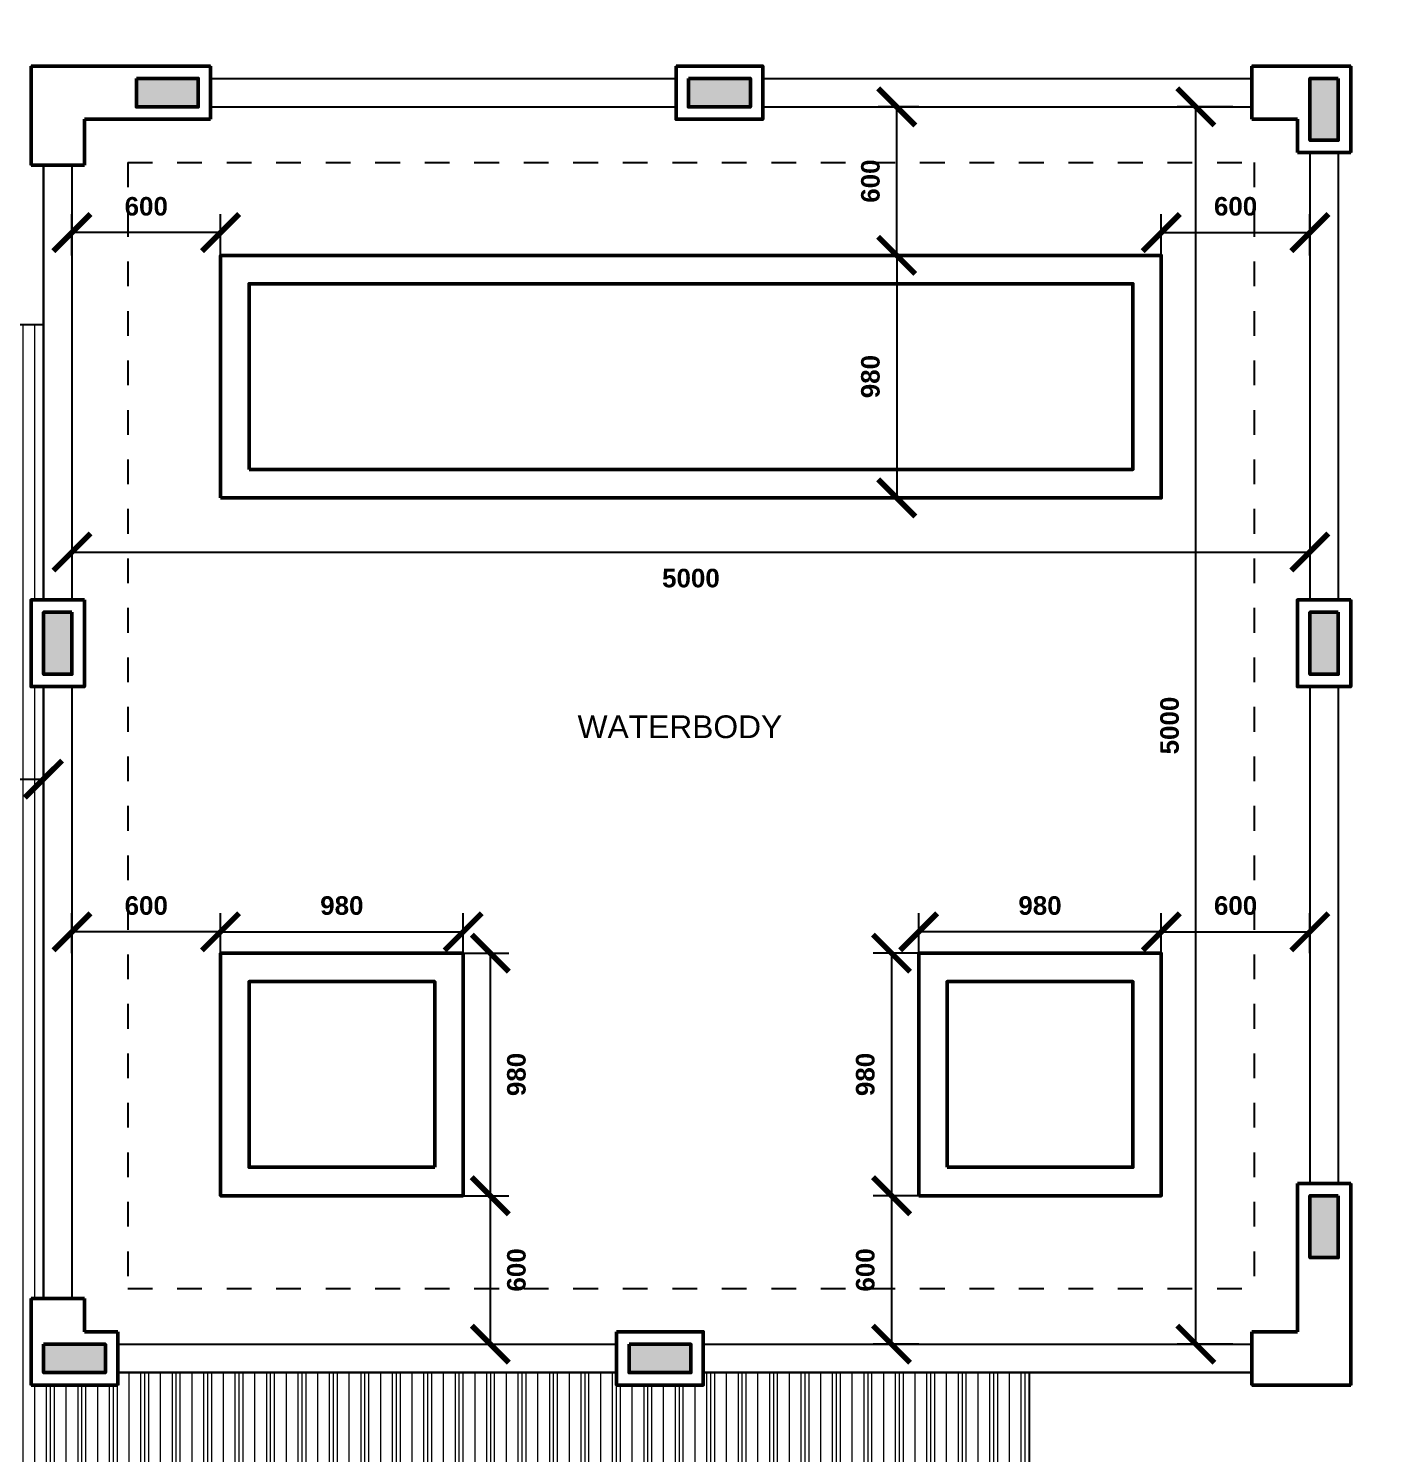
# Model space of a CAD drawing. Header units: millimetres. Extents: x 1521 to 3683, y 1649 to 3322.
# Drawn here: x 2072.29 to 2077.73, y 1660.99 to 1666.75 of the extents above; entities that cross this region are included whole.
import ezdxf

# ---------------------------------------------------------------- set-up
doc = ezdxf.new("R2010")
doc.units = ezdxf.units.MM
doc.header["$LTSCALE"] = 0.1
doc.linetypes.add('DASHED', pattern=[0.75, 0.5, -0.25])
doc.layers.get('DEFPOINTS').update_dxf_attribs({"lineweight": 25})
for name, color, linetype, lineweight in [('COL', 1, 'Continuous', 50), ('WALL', 7, 'Continuous', 50), ('WIN', 8, 'Continuous', 25)]:
    doc.layers.add(name, color=color, linetype=linetype, lineweight=lineweight)
doc.styles.add('STYLE1', font='arialbd.ttf')
doc.styles.add('WORKING', font='ARIALN.TTF')
doc.dimstyles.new('50', dxfattribs={"dimscale": 0.75, "dimtxt": 0.2, "dimasz": 0.2, "dimexe": 0.1, "dimexo": 0, "dimgap": 0.09, "dimtad": 2, "dimdec": 0, "dimlfac": 1000, "dimzin": 0, "dimdsep": 46, "dimtxsty": 'STYLE1', "dimblk": 'ARCHTICK', "dimcen": 0.09, "dimclrd": 4, "dimclre": 8, "dimclrt": 6, "dimadec": 0, "dimazin": 0, "dimtfac": 1, "dimtdec": 0, "dimtofl": 0, "dimtmove": 0, "dimatfit": 3, "dimldrblk": 'OPEN90', "dimfxl": 0.05, "dimtolj": 1, "dimtzin": 0, "dimarcsym": 0})

# ---------------------------------------------------------------- blocks, each defined once
blk = doc.blocks.new('_ArchTick')
at = {"color": 0, "linetype": 'ByBlock', "const_width": 0.15}
blk.add_lwpolyline([(-0.5, -0.5), (0.5, 0.5)], dxfattribs=at)
blk = doc.blocks.new('*D162')
at = {"color": 8, "lineweight": -2}
for p, q in [((2075.8885, 1663.0094), (2075.8885, 1663.1707)), ((2076.8685, 1663.0094), (2076.8685, 1663.1707))]:
    blk.add_line(p, q, dxfattribs=at)
at = {"color": 4, "lineweight": -2}
blk.add_line((2076.8685, 1663.0957), (2075.8885, 1663.0957), dxfattribs=at)
at = {"layer": 'DEFPOINTS', "color": 0}
for p in [(2075.8885, 1663.0957), (2075.8885, 1663.0094), (2076.8685, 1663.0094)]:
    blk.add_point(p, dxfattribs=at)
at = {"color": 4, "lineweight": -2, "xscale": 0.15, "yscale": 0.15, "zscale": 0.15, "rotation": 180}
blk.add_blockref('_ArchTick', (2075.8885, 1663.0957), dxfattribs=at)
at = {"color": 4, "lineweight": -2, "xscale": 0.15, "yscale": 0.15, "zscale": 0.15}
blk.add_blockref('_ArchTick', (2076.8685, 1663.0957), dxfattribs=at)
at = {"color": 6, "insert": (2076.3785, 1663.2015), "char_height": 0.075, "attachment_point": 5, "style": 'STYLE1'}
blk.add_mtext('\\A1;980', dxfattribs=at)
blk = doc.blocks.new('_Open90')
at = {"color": 0, "linetype": 'ByBlock', "lineweight": -2}
for p, q in [((-0.5, 0.5), (0, 0)), ((0, 0), (-1, 0)), ((0, 0), (-0.5, -0.5))]:
    blk.add_line(p, q, dxfattribs=at)
blk = doc.blocks.new('*D163')
at = {"color": 8, "lineweight": -2}
for p, q in [((2075.8885, 1663.0094), (2075.704, 1663.0094)), ((2075.8885, 1662.0294), (2075.704, 1662.0294))]:
    blk.add_line(p, q, dxfattribs=at)
at = {"color": 4, "lineweight": -2}
blk.add_line((2075.779, 1663.0094), (2075.779, 1662.0294), dxfattribs=at)
at = {"layer": 'DEFPOINTS', "color": 0}
for p in [(2075.8885, 1663.0094), (2075.779, 1662.0294), (2075.8885, 1662.0294)]:
    blk.add_point(p, dxfattribs=at)
at = {"color": 4, "lineweight": -2, "xscale": 0.15, "yscale": 0.15, "zscale": 0.15}
for p, rotation in [((2075.779, 1663.0094), 90), ((2075.779, 1662.0294), 270)]:
    blk.add_blockref('_ArchTick', p, dxfattribs=dict(at, rotation=rotation))
at = {"color": 6, "insert": (2075.6731, 1662.5194), "char_height": 0.075, "attachment_point": 5, "rotation": 90, "style": 'STYLE1'}
blk.add_mtext('\\A1;980', dxfattribs=at)
blk = doc.blocks.new('*D164')
at = {"color": 8, "lineweight": -2}
for p, q in [((2076.8685, 1663.0094), (2076.8685, 1663.1707)), ((2077.4685, 1663.0094), (2077.4685, 1663.1707))]:
    blk.add_line(p, q, dxfattribs=at)
at = {"color": 4, "lineweight": -2}
blk.add_line((2076.8685, 1663.0957), (2077.4685, 1663.0957), dxfattribs=at)
at = {"layer": 'DEFPOINTS', "color": 0}
for p in [(2077.4685, 1663.0957), (2076.8685, 1663.0094), (2077.4685, 1663.0094)]:
    blk.add_point(p, dxfattribs=at)
at = {"color": 4, "lineweight": -2, "xscale": 0.15, "yscale": 0.15, "zscale": 0.15, "rotation": 180}
blk.add_blockref('_ArchTick', (2076.8685, 1663.0957), dxfattribs=at)
at = {"color": 4, "lineweight": -2, "xscale": 0.15, "yscale": 0.15, "zscale": 0.15}
blk.add_blockref('_ArchTick', (2077.4685, 1663.0957), dxfattribs=at)
at = {"color": 6, "insert": (2077.1685, 1663.2015), "char_height": 0.075, "attachment_point": 5, "style": 'STYLE1'}
blk.add_mtext('\\A1;600', dxfattribs=at)
blk = doc.blocks.new('*D165')
at = {"color": 8, "lineweight": -2}
for p, q in [((2075.8885, 1662.0294), (2075.704, 1662.0294)), ((2075.8885, 1661.4294), (2075.704, 1661.4294))]:
    blk.add_line(p, q, dxfattribs=at)
at = {"color": 4, "lineweight": -2}
blk.add_line((2075.779, 1662.0294), (2075.779, 1661.4294), dxfattribs=at)
at = {"layer": 'DEFPOINTS', "color": 0}
for p in [(2075.8885, 1662.0294), (2075.779, 1661.4294), (2075.8885, 1661.4294)]:
    blk.add_point(p, dxfattribs=at)
at = {"color": 4, "lineweight": -2, "xscale": 0.15, "yscale": 0.15, "zscale": 0.15}
for p, rotation in [((2075.779, 1662.0294), 90), ((2075.779, 1661.4294), 270)]:
    blk.add_blockref('_ArchTick', p, dxfattribs=dict(at, rotation=rotation))
at = {"color": 6, "insert": (2075.6732, 1661.7294), "char_height": 0.075, "attachment_point": 5, "rotation": 90, "style": 'STYLE1'}
blk.add_mtext('\\A1;600', dxfattribs=at)
blk = doc.blocks.new('*D166')
at = {"color": 8, "lineweight": -2}
for p, q in [((2072.4685, 1665.8294), (2072.4685, 1665.9963)), ((2073.0685, 1665.8294), (2073.0685, 1665.9963))]:
    blk.add_line(p, q, dxfattribs=at)
at = {"color": 4, "lineweight": -2}
blk.add_line((2073.0685, 1665.9213), (2072.4685, 1665.9213), dxfattribs=at)
at = {"layer": 'DEFPOINTS', "color": 0}
for p in [(2072.4685, 1665.9213), (2072.4685, 1665.8294), (2073.0685, 1665.8294)]:
    blk.add_point(p, dxfattribs=at)
at = {"color": 4, "lineweight": -2, "xscale": 0.15, "yscale": 0.15, "zscale": 0.15, "rotation": 180}
blk.add_blockref('_ArchTick', (2072.4685, 1665.9213), dxfattribs=at)
at = {"color": 4, "lineweight": -2, "xscale": 0.15, "yscale": 0.15, "zscale": 0.15}
blk.add_blockref('_ArchTick', (2073.0685, 1665.9213), dxfattribs=at)
at = {"color": 6, "insert": (2072.7685, 1666.0271), "char_height": 0.075, "attachment_point": 5, "style": 'STYLE1'}
blk.add_mtext('\\A1;600', dxfattribs=at)
blk = doc.blocks.new('*D167')
at = {"color": 8, "lineweight": -2}
for p, q in [((2072.4685, 1664.688), (2072.4685, 1664.5555)), ((2077.4685, 1664.688), (2077.4685, 1664.5555))]:
    blk.add_line(p, q, dxfattribs=at)
at = {"color": 4, "lineweight": -2}
blk.add_line((2072.4685, 1664.6305), (2077.4685, 1664.6305), dxfattribs=at)
at = {"layer": 'DEFPOINTS', "color": 0}
for p in [(2072.4685, 1664.688), (2077.4685, 1664.688), (2077.4685, 1664.6305)]:
    blk.add_point(p, dxfattribs=at)
at = {"color": 4, "lineweight": -2, "xscale": 0.15, "yscale": 0.15, "zscale": 0.15, "rotation": 180}
blk.add_blockref('_ArchTick', (2072.4685, 1664.6305), dxfattribs=at)
at = {"color": 4, "lineweight": -2, "xscale": 0.15, "yscale": 0.15, "zscale": 0.15}
blk.add_blockref('_ArchTick', (2077.4685, 1664.6305), dxfattribs=at)
at = {"color": 6, "insert": (2074.9685, 1664.5247), "char_height": 0.075, "attachment_point": 5, "style": 'STYLE1'}
blk.add_mtext('\\A1;5000', dxfattribs=at)
blk = doc.blocks.new('*D168')
at = {"color": 8, "lineweight": -2}
for p, q in [((2077.1577, 1666.4294), (2076.933, 1666.4294)), ((2077.1577, 1661.4294), (2076.933, 1661.4294))]:
    blk.add_line(p, q, dxfattribs=at)
at = {"color": 4, "lineweight": -2}
blk.add_line((2077.008, 1661.4294), (2077.008, 1666.4294), dxfattribs=at)
at = {"layer": 'DEFPOINTS', "color": 0}
for p in [(2077.008, 1666.4294), (2077.1577, 1666.4294), (2077.1577, 1661.4294)]:
    blk.add_point(p, dxfattribs=at)
at = {"color": 4, "lineweight": -2, "xscale": 0.15, "yscale": 0.15, "zscale": 0.15}
for p, rotation in [((2077.008, 1666.4294), 90), ((2077.008, 1661.4294), 270)]:
    blk.add_blockref('_ArchTick', p, dxfattribs=dict(at, rotation=rotation))
at = {"color": 6, "insert": (2076.9022, 1663.9294), "char_height": 0.075, "attachment_point": 5, "rotation": 90, "style": 'STYLE1'}
blk.add_mtext('\\A1;5000', dxfattribs=at)
blk = doc.blocks.new('*D169')
at = {"color": 8, "lineweight": -2}
for p, q in [((2071.3535, 1663.4884), (2071.3535, 1663.788)), ((2072.3535, 1663.5243), (2072.3535, 1663.788))]:
    blk.add_line(p, q, dxfattribs=at)
at = {"color": 4, "lineweight": -2}
blk.add_line((2071.3535, 1663.713), (2072.3535, 1663.713), dxfattribs=at)
at = {"layer": 'DEFPOINTS', "color": 0}
for p in [(2072.3535, 1663.713), (2071.3535, 1663.4884), (2072.3535, 1663.5243)]:
    blk.add_point(p, dxfattribs=at)
at = {"color": 4, "lineweight": -2, "xscale": 0.15, "yscale": 0.15, "zscale": 0.15, "rotation": 180}
blk.add_blockref('_ArchTick', (2071.3535, 1663.713), dxfattribs=at)
at = {"color": 4, "lineweight": -2, "xscale": 0.15, "yscale": 0.15, "zscale": 0.15}
blk.add_blockref('_ArchTick', (2072.3535, 1663.713), dxfattribs=at)
at = {"color": 6, "insert": (2071.8535, 1663.8187), "char_height": 0.075, "attachment_point": 5, "style": 'STYLE1'}
blk.add_mtext('\\A1;1000', dxfattribs=at)
blk = doc.blocks.new('*D170')
at = {"color": 8, "lineweight": -2}
for p, q in [((2075.8885, 1665.8294), (2075.7246, 1665.8294)), ((2075.8885, 1664.8494), (2075.7246, 1664.8494))]:
    blk.add_line(p, q, dxfattribs=at)
at = {"color": 4, "lineweight": -2}
blk.add_line((2075.7996, 1665.8294), (2075.7996, 1664.8494), dxfattribs=at)
at = {"layer": 'DEFPOINTS', "color": 0}
for p in [(2075.8885, 1665.8294), (2075.7996, 1664.8494), (2075.8885, 1664.8494)]:
    blk.add_point(p, dxfattribs=at)
at = {"color": 4, "lineweight": -2, "xscale": 0.15, "yscale": 0.15, "zscale": 0.15}
for p, rotation in [((2075.7996, 1665.8294), 90), ((2075.7996, 1664.8494), 270)]:
    blk.add_blockref('_ArchTick', p, dxfattribs=dict(at, rotation=rotation))
at = {"color": 6, "insert": (2075.6938, 1665.3394), "char_height": 0.075, "attachment_point": 5, "rotation": 90, "style": 'STYLE1'}
blk.add_mtext('\\A1;980', dxfattribs=at)
blk = doc.blocks.new('*D171')
at = {"color": 8, "lineweight": -2}
for p, q in [((2075.8885, 1666.4294), (2075.7246, 1666.4294)), ((2075.8885, 1665.8294), (2075.7246, 1665.8294))]:
    blk.add_line(p, q, dxfattribs=at)
at = {"color": 4, "lineweight": -2}
blk.add_line((2075.7996, 1665.8294), (2075.7996, 1666.4294), dxfattribs=at)
at = {"layer": 'DEFPOINTS', "color": 0}
for p in [(2075.7996, 1666.4294), (2075.8885, 1666.4294), (2075.8885, 1665.8294)]:
    blk.add_point(p, dxfattribs=at)
at = {"color": 4, "lineweight": -2, "xscale": 0.15, "yscale": 0.15, "zscale": 0.15}
for p, rotation in [((2075.7996, 1666.4294), 90), ((2075.7996, 1665.8294), 270)]:
    blk.add_blockref('_ArchTick', p, dxfattribs=dict(at, rotation=rotation))
at = {"color": 6, "insert": (2075.6938, 1666.1294), "char_height": 0.075, "attachment_point": 5, "rotation": 90, "style": 'STYLE1'}
blk.add_mtext('\\A1;600', dxfattribs=at)
blk = doc.blocks.new('*D172')
at = {"color": 8, "lineweight": -2}
for p, q in [((2076.8685, 1665.8294), (2076.8685, 1665.9963)), ((2077.4685, 1665.8294), (2077.4685, 1665.9963))]:
    blk.add_line(p, q, dxfattribs=at)
at = {"color": 4, "lineweight": -2}
blk.add_line((2076.8685, 1665.9213), (2077.4685, 1665.9213), dxfattribs=at)
at = {"layer": 'DEFPOINTS', "color": 0}
for p in [(2077.4685, 1665.9213), (2076.8685, 1665.8294), (2077.4685, 1665.8294)]:
    blk.add_point(p, dxfattribs=at)
at = {"color": 4, "lineweight": -2, "xscale": 0.15, "yscale": 0.15, "zscale": 0.15, "rotation": 180}
blk.add_blockref('_ArchTick', (2076.8685, 1665.9213), dxfattribs=at)
at = {"color": 4, "lineweight": -2, "xscale": 0.15, "yscale": 0.15, "zscale": 0.15}
blk.add_blockref('_ArchTick', (2077.4685, 1665.9213), dxfattribs=at)
at = {"color": 6, "insert": (2077.1685, 1666.0271), "char_height": 0.075, "attachment_point": 5, "style": 'STYLE1'}
blk.add_mtext('\\A1;600', dxfattribs=at)
blk = doc.blocks.new('*D173')
at = {"color": 8, "lineweight": -2}
for p, q in [((2073.0685, 1663.0094), (2073.0685, 1663.1707)), ((2074.0485, 1663.0094), (2074.0485, 1663.1707))]:
    blk.add_line(p, q, dxfattribs=at)
at = {"color": 4, "lineweight": -2}
blk.add_line((2073.0685, 1663.0957), (2074.0485, 1663.0957), dxfattribs=at)
at = {"layer": 'DEFPOINTS', "color": 0}
for p in [(2074.0485, 1663.0957), (2073.0685, 1663.0094), (2074.0485, 1663.0094)]:
    blk.add_point(p, dxfattribs=at)
at = {"color": 4, "lineweight": -2, "xscale": 0.15, "yscale": 0.15, "zscale": 0.15, "rotation": 180}
blk.add_blockref('_ArchTick', (2073.0685, 1663.0957), dxfattribs=at)
at = {"color": 4, "lineweight": -2, "xscale": 0.15, "yscale": 0.15, "zscale": 0.15}
blk.add_blockref('_ArchTick', (2074.0485, 1663.0957), dxfattribs=at)
at = {"color": 6, "insert": (2073.5585, 1663.2015), "char_height": 0.075, "attachment_point": 5, "style": 'STYLE1'}
blk.add_mtext('\\A1;980', dxfattribs=at)
blk = doc.blocks.new('*D174')
at = {"color": 8, "lineweight": -2}
for p, q in [((2074.0485, 1663.0094), (2074.2331, 1663.0094)), ((2074.0485, 1662.0294), (2074.2331, 1662.0294))]:
    blk.add_line(p, q, dxfattribs=at)
at = {"color": 4, "lineweight": -2}
blk.add_line((2074.1581, 1663.0094), (2074.1581, 1662.0294), dxfattribs=at)
at = {"layer": 'DEFPOINTS', "color": 0}
for p in [(2074.0485, 1663.0094), (2074.0485, 1662.0294), (2074.1581, 1662.0294)]:
    blk.add_point(p, dxfattribs=at)
at = {"color": 4, "lineweight": -2, "xscale": 0.15, "yscale": 0.15, "zscale": 0.15}
for p, rotation in [((2074.1581, 1663.0094), 90), ((2074.1581, 1662.0294), 270)]:
    blk.add_blockref('_ArchTick', p, dxfattribs=dict(at, rotation=rotation))
at = {"color": 6, "insert": (2074.2639, 1662.5194), "char_height": 0.075, "attachment_point": 5, "rotation": 90, "style": 'STYLE1'}
blk.add_mtext('\\A1;980', dxfattribs=at)
blk = doc.blocks.new('*D175')
at = {"color": 8, "lineweight": -2}
for p, q in [((2072.4685, 1663.0094), (2072.4685, 1663.1707)), ((2073.0685, 1663.0094), (2073.0685, 1663.1707))]:
    blk.add_line(p, q, dxfattribs=at)
at = {"color": 4, "lineweight": -2}
blk.add_line((2073.0685, 1663.0957), (2072.4685, 1663.0957), dxfattribs=at)
at = {"layer": 'DEFPOINTS', "color": 0}
for p in [(2072.4685, 1663.0957), (2072.4685, 1663.0094), (2073.0685, 1663.0094)]:
    blk.add_point(p, dxfattribs=at)
at = {"color": 4, "lineweight": -2, "xscale": 0.15, "yscale": 0.15, "zscale": 0.15, "rotation": 180}
blk.add_blockref('_ArchTick', (2072.4685, 1663.0957), dxfattribs=at)
at = {"color": 4, "lineweight": -2, "xscale": 0.15, "yscale": 0.15, "zscale": 0.15}
blk.add_blockref('_ArchTick', (2073.0685, 1663.0957), dxfattribs=at)
at = {"color": 6, "insert": (2072.7685, 1663.2015), "char_height": 0.075, "attachment_point": 5, "style": 'STYLE1'}
blk.add_mtext('\\A1;600', dxfattribs=at)
blk = doc.blocks.new('*D176')
at = {"color": 8, "lineweight": -2}
for p, q in [((2074.0485, 1662.0294), (2074.2331, 1662.0294)), ((2074.0485, 1661.4294), (2074.2331, 1661.4294))]:
    blk.add_line(p, q, dxfattribs=at)
at = {"color": 4, "lineweight": -2}
blk.add_line((2074.1581, 1662.0294), (2074.1581, 1661.4294), dxfattribs=at)
at = {"layer": 'DEFPOINTS', "color": 0}
for p in [(2074.0485, 1662.0294), (2074.0485, 1661.4294), (2074.1581, 1661.4294)]:
    blk.add_point(p, dxfattribs=at)
at = {"color": 4, "lineweight": -2, "xscale": 0.15, "yscale": 0.15, "zscale": 0.15}
for p, rotation in [((2074.1581, 1662.0294), 90), ((2074.1581, 1661.4294), 270)]:
    blk.add_blockref('_ArchTick', p, dxfattribs=dict(at, rotation=rotation))
at = {"color": 6, "insert": (2074.2639, 1661.7294), "char_height": 0.075, "attachment_point": 5, "rotation": 90, "style": 'STYLE1'}
blk.add_mtext('\\A1;600', dxfattribs=at)

msp = doc.modelspace()

# ---------------------------------------------------------------- hatches: boundary and pattern name
at = {"lineweight": 0}
h = msp.add_hatch(dxfattribs=at)
h.set_pattern_fill('PLASTI', color=33, scale=0.02, angle=90, style=0)
h.set_pattern_definition([(90, (196.98868, 143.22079), (-0.127, 0), []), (90, (196.9728, 143.22079), (-0.127, 0), []), (90, (196.95693, 143.22079), (-0.127, 0), []), (90, (196.9093, 143.22079), (-0.127, 0), [])])
h.paths.add_polyline_path([(2071.3535, 1665.5497), (2072.3535, 1665.5497), (2072.3535, 1664.4369), (2072.3035, 1664.4369), (2072.3035, 1664.0869), (2072.3535, 1664.0869), (2072.3535, 1661.6144), (2072.3035, 1661.6144), (2072.3035, 1661.2644), (2072.6535, 1661.2644), (2072.6535, 1661.3144), (2074.6685, 1661.3144), (2074.6685, 1661.2644), (2075.0185, 1661.2644), (2075.0185, 1661.3144), (2076.3349, 1661.3144), (2076.3349, 1660.3644), (2071.4035, 1660.3644), (2071.4035, 1660.4994), (2071.3535, 1660.4994), (2071.3535, 1661.2644), (2071.4035, 1661.2644), (2071.4035, 1661.6144), (2071.3535, 1661.6144), (2071.3535, 1664.0869), (2071.4035, 1664.0869), (2071.4035, 1664.4369), (2071.3535, 1664.4369)])
at = {"layer": 'COL'}
h = msp.add_hatch(color=256, dxfattribs=at)
h.paths.add_polyline_path([(2077.5835, 1662.0294), (2077.5835, 1661.7794), (2077.4685, 1661.7794), (2077.4685, 1662.0294)])
h.paths.add_polyline_path([(2072.4685, 1664.3869), (2072.4685, 1664.1369), (2072.3535, 1664.1369), (2072.3535, 1664.3869)])
h.paths.add_polyline_path([(2072.3535, 1661.4294), (2072.6035, 1661.4294), (2072.6035, 1661.3144), (2072.3535, 1661.3144)])
h.paths.add_polyline_path([(2074.7185, 1661.4294), (2074.9685, 1661.4294), (2074.9685, 1661.3144), (2074.7185, 1661.3144)])
h.paths.add_polyline_path([(2077.5835, 1666.5444), (2077.5835, 1666.2944), (2077.4685, 1666.2944), (2077.4685, 1666.5444)])
h.paths.add_polyline_path([(2072.7285, 1666.5444), (2072.9785, 1666.5444), (2072.9785, 1666.4294), (2072.7285, 1666.4294)])
h.paths.add_polyline_path([(2074.9585, 1666.5444), (2075.2085, 1666.5444), (2075.2085, 1666.4294), (2074.9585, 1666.4294)])
h.paths.add_polyline_path([(2077.5835, 1664.3869), (2077.5835, 1664.1369), (2077.4685, 1664.1369), (2077.4685, 1664.3869)])
h.paths.add_polyline_path([(2078.8585, 1661.8944), (2079.1585, 1661.8944), (2079.1585, 1661.7794), (2078.8585, 1661.7794)])
h.paths.add_polyline_path([(2078.9735, 1667.7444), (2078.9735, 1667.4444), (2078.8585, 1667.4444), (2078.8585, 1667.7444)])
h.paths.add_polyline_path([(2080.9985, 1669.8844), (2081.2985, 1669.8844), (2081.2985, 1669.7694), (2080.9985, 1669.7694)])
h.paths.add_polyline_path([(2078.8585, 1669.8844), (2079.1585, 1669.8844), (2079.1585, 1669.7694), (2078.8585, 1669.7694)])
h.paths.add_polyline_path([(2080.9235, 1661.8944), (2081.2985, 1661.8944), (2081.2985, 1661.7794), (2080.9235, 1661.7794)])
h.paths.add_polyline_path([(2081.2985, 1659.5094), (2081.2985, 1659.3944), (2080.9235, 1659.3944), (2080.9235, 1659.5094)])
h.paths.add_polyline_path([(2081.2985, 1664.3194), (2081.2985, 1664.2044), (2080.9235, 1664.2044), (2080.9235, 1664.3194)])
h.paths.add_polyline_path([(2075.0935, 1667.8194), (2075.2085, 1667.8194), (2075.2085, 1667.4444), (2075.0935, 1667.4444)])
edge = h.paths.add_edge_path()
edge.add_line((2081.2985, 1666.4294), (2080.9235, 1666.4294))
edge.add_line((2080.9235, 1666.4294), (2080.9235, 1666.5444))
edge.add_line((2080.9235, 1666.5444), (2081.2985, 1666.5444))
h.paths.add_polyline_path([(2079.1585, 1666.5444), (2079.1585, 1666.4294), (2078.8585, 1666.4294), (2078.8585, 1666.5444)])
h.paths.add_polyline_path([(2076.3685, 1669.8844), (2076.3685, 1669.7694), (2076.0685, 1669.7694), (2076.0685, 1669.8844)])
h.paths.add_polyline_path([(2075.0935, 1669.8844), (2075.2085, 1669.8844), (2075.2085, 1669.5844), (2075.0935, 1669.5844)])
h.paths.add_polyline_path([(2072.7285, 1669.8844), (2072.8435, 1669.8844), (2072.8435, 1669.5844), (2072.7285, 1669.5844)])
h.paths.add_polyline_path([(2077.5835, 1655.2794), (2077.4685, 1655.2794), (2077.4685, 1655.5044), (2077.5835, 1655.5044)])
h.paths.add_polyline_path([(2081.0235, 1657.8194), (2081.2985, 1657.8194), (2081.2985, 1657.7044), (2081.0235, 1657.7044)])
h.paths.add_polyline_path([(2068.2385, 1667.6694), (2068.3535, 1667.6694), (2068.3535, 1667.4444), (2068.2385, 1667.4444)])
h.paths.add_polyline_path([(2081.0735, 1655.2794), (2081.0735, 1655.3944), (2081.2985, 1655.3944), (2081.2985, 1655.2794)])
h.paths.add_polyline_path([(2070.5485, 1667.6694), (2070.6635, 1667.6694), (2070.6635, 1667.4444), (2070.5485, 1667.4444)])
h.paths.add_polyline_path([(2070.5485, 1669.8844), (2070.6635, 1669.8844), (2070.6635, 1669.6594), (2070.5485, 1669.6594)])
h.paths.add_polyline_path([(2068.2385, 1669.8844), (2068.3535, 1669.8844), (2068.3535, 1669.6594), (2068.2385, 1669.6594)])
h.paths.add_polyline_path([(2078.9735, 1655.2794), (2078.8585, 1655.2794), (2078.8585, 1655.5044), (2078.9735, 1655.5044)])
h.paths.add_polyline_path([(2079.0835, 1657.8194), (2079.0835, 1657.7044), (2078.8585, 1657.7044), (2078.8585, 1657.8194)])
h.paths.add_polyline_path([(2068.4635, 1666.5444), (2068.4635, 1666.4294), (2068.2385, 1666.4294), (2068.2385, 1666.5444)])
h.paths.add_polyline_path([(2066.6235, 1666.6544), (2066.7385, 1666.6544), (2066.7385, 1666.4294), (2066.6235, 1666.4294)])
h.paths.add_polyline_path([(2066.6235, 1669.8844), (2066.7385, 1669.8844), (2066.7385, 1669.6594), (2066.6235, 1669.6594)])
h.paths.add_polyline_path([(2070.6635, 1666.5444), (2070.6635, 1666.4294), (2070.4385, 1666.4294), (2070.4385, 1666.5444)])
h.paths.add_polyline_path([(2074.2685, 1668.1194), (2074.2685, 1668.9444), (2073.6685, 1668.9444), (2073.6685, 1668.1194), (2073.5935, 1668.1194), (2073.5935, 1669.0194), (2074.3435, 1669.0194), (2074.3435, 1668.1194)])
h.paths.add_polyline_path([(2078.8585, 1664.3194), (2079.1585, 1664.3194), (2079.1585, 1664.2044), (2078.8585, 1664.2044)])
h.paths.add_polyline_path([(2079.1585, 1659.5094), (2079.1585, 1659.3944), (2078.8585, 1659.3944), (2078.8585, 1659.5094)])
h.paths.add_polyline_path([(2077.5835, 1657.6994), (2077.4685, 1657.6994), (2077.4685, 1657.9244), (2077.5835, 1657.9244)])
h.paths.add_polyline_path([(2077.5835, 1659.5769), (2077.5835, 1659.3269), (2077.4685, 1659.3269), (2077.4685, 1659.5769)])
h.paths.add_polyline_path([(2072.7285, 1667.7444), (2072.8435, 1667.7444), (2072.8435, 1667.4444), (2072.7285, 1667.4444)])

# ---------------------------------------------------------------- linework, layer by layer
for points in [[(2071.3535, 1665.5497), (2072.3535, 1665.5497), (2072.3535, 1666.1944), (2072.3035, 1666.1944), (2072.3035, 1666.5944), (2073.0285, 1666.5944), (2073.0285, 1666.5444), (2074.9085, 1666.5444), (2074.9085, 1666.5944), (2075.2585, 1666.5944), (2075.2585, 1666.5444), (2077.2335, 1666.5444), (2077.2335, 1666.5944), (2077.6335, 1666.5944), (2077.6335, 1666.2444), (2077.5835, 1666.2444), (2077.5835, 1664.4369), (2077.6335, 1664.4369), (2077.6335, 1664.0869), (2077.5835, 1664.0869), (2077.5835, 1662.0794), (2077.6335, 1662.0794), (2077.6335, 1661.2644), (2077.2335, 1661.2644), (2077.2335, 1661.3144), (2076.3349, 1661.3144), (2076.3349, 1660.3144)], [(2077.6335, 1666.5944), (2077.6335, 1666.2444), (2077.5835, 1666.2444), (2077.5835, 1664.4369), (2077.6335, 1664.4369), (2077.6335, 1664.0869), (2077.5835, 1664.0869), (2077.5835, 1662.0794), (2077.6335, 1662.0794), (2077.6335, 1661.2644), (2077.2335, 1661.2644), (2077.2335, 1661.3144), (2075.0185, 1661.3144), (2075.0185, 1661.2644), (2074.6685, 1661.2644), (2074.6685, 1661.3144), (2072.6535, 1661.3144), (2072.6535, 1661.2644), (2072.3035, 1661.2644), (2072.3035, 1661.6144), (2072.3535, 1661.6144), (2072.3535, 1664.0869), (2072.3035, 1664.0869), (2072.3035, 1664.4369), (2072.3535, 1664.4369), (2072.3535, 1666.1944), (2072.3035, 1666.1944), (2072.3035, 1666.5944), (2073.0285, 1666.5944), (2073.0285, 1666.5444), (2074.9085, 1666.5444), (2074.9085, 1666.5944), (2075.2585, 1666.5944), (2075.2585, 1666.5444), (2077.2335, 1666.5444), (2077.2335, 1666.5944), (2077.6335, 1666.5944)], [(2071.3535, 1665.5497), (2072.3535, 1665.5497), (2072.3535, 1664.4369), (2072.3035, 1664.4369), (2072.3035, 1664.0869), (2072.3535, 1664.0869), (2072.3535, 1661.6144), (2072.3035, 1661.6144), (2072.3035, 1661.2644), (2072.6535, 1661.2644), (2072.6535, 1661.3144), (2074.6685, 1661.3144), (2074.6685, 1661.2644), (2075.0185, 1661.2644), (2075.0185, 1661.3144), (2076.3349, 1661.3144), (2076.3349, 1660.3644), (2071.4035, 1660.3644)]]:
    msp.add_lwpolyline(points)
for points in [[(2072.7285, 1666.5444), (2072.9785, 1666.5444), (2072.9785, 1666.4294), (2072.7285, 1666.4294)], [(2072.7285, 1666.5444), (2072.9785, 1666.5444), (2072.9785, 1666.4294), (2072.7285, 1666.4294)], [(2074.9585, 1666.5444), (2075.2085, 1666.5444), (2075.2085, 1666.4294), (2074.9585, 1666.4294)], [(2074.9585, 1666.5444), (2075.2085, 1666.5444), (2075.2085, 1666.4294), (2074.9585, 1666.4294)], [(2077.5835, 1666.5444), (2077.5835, 1666.2944), (2077.4685, 1666.2944), (2077.4685, 1666.5444)], [(2077.5835, 1666.5444), (2077.5835, 1666.2944), (2077.4685, 1666.2944), (2077.4685, 1666.5444)], [(2072.4685, 1664.3869), (2072.4685, 1664.1369), (2072.3535, 1664.1369), (2072.3535, 1664.3869)], [(2077.5835, 1664.3869), (2077.5835, 1664.1369), (2077.4685, 1664.1369), (2077.4685, 1664.3869)], [(2077.5835, 1664.3869), (2077.5835, 1664.1369), (2077.4685, 1664.1369), (2077.4685, 1664.3869)], [(2077.5835, 1662.0294), (2077.5835, 1661.7794), (2077.4685, 1661.7794), (2077.4685, 1662.0294)], [(2072.3535, 1661.4294), (2072.6035, 1661.4294), (2072.6035, 1661.3144), (2072.3535, 1661.3144)], [(2074.7185, 1661.4294), (2074.9685, 1661.4294), (2074.9685, 1661.3144), (2074.7185, 1661.3144)]]:
    msp.add_lwpolyline(points, close=True, dxfattribs=at)
at = {"layer": 'WALL'}
for p, q in [((2073.0285, 1666.5944), (2072.3035, 1666.5944)), ((2072.3035, 1666.1944), (2072.3035, 1666.5944)), ((2073.0285, 1666.3794), (2073.0285, 1666.5944)), ((2077.2335, 1666.5944), (2077.6335, 1666.5944)), ((2077.2335, 1666.3794), (2077.2335, 1666.5944)), ((2077.6335, 1666.5944), (2077.6335, 1666.2444)), ((2072.5185, 1666.3794), (2073.0285, 1666.3794)), ((2072.5185, 1666.1944), (2072.5185, 1666.3794)), ((2077.4185, 1666.3794), (2077.2335, 1666.3794)), ((2077.4185, 1666.2444), (2077.4185, 1666.3794)), ((2077.6335, 1666.2444), (2077.4185, 1666.2444)), ((2072.5185, 1666.1944), (2072.3035, 1666.1944)), ((2077.4185, 1661.4794), (2077.4185, 1662.0794)), ((2077.4185, 1662.0794), (2077.6335, 1662.0794)), ((2077.6335, 1662.0794), (2077.6335, 1661.2644)), ((2072.3035, 1661.2644), (2072.3035, 1661.6144)), ((2072.3035, 1661.6144), (2072.5185, 1661.6144)), ((2072.5185, 1661.6144), (2072.5185, 1661.4794)), ((2072.5185, 1661.4794), (2072.6535, 1661.4794)), ((2072.6535, 1661.4794), (2072.6535, 1661.2644)), ((2077.2335, 1661.4794), (2077.2335, 1661.2644)), ((2077.2335, 1661.4794), (2077.4185, 1661.4794)), ((2072.6535, 1661.2644), (2072.3035, 1661.2644)), ((2077.2335, 1661.2644), (2077.6335, 1661.2644))]:
    msp.add_line(p, q, dxfattribs=at)
for points in [[(2074.9085, 1666.5944), (2075.2585, 1666.5944), (2075.2585, 1666.3794), (2074.9085, 1666.3794)], [(2073.0685, 1664.8494), (2076.8685, 1664.8494), (2076.8685, 1665.8294), (2073.0685, 1665.8294)], [(2073.1835, 1664.9644), (2076.7535, 1664.9644), (2076.7535, 1665.7144), (2073.1835, 1665.7144)], [(2072.5185, 1664.4369), (2072.5185, 1664.0869), (2072.3035, 1664.0869), (2072.3035, 1664.4369)], [(2077.6335, 1664.4369), (2077.6335, 1664.0869), (2077.4185, 1664.0869), (2077.4185, 1664.4369)], [(2074.0485, 1662.0294), (2073.0685, 1662.0294), (2073.0685, 1663.0094), (2074.0485, 1663.0094)], [(2075.8885, 1662.0294), (2076.8685, 1662.0294), (2076.8685, 1663.0094), (2075.8885, 1663.0094)], [(2073.9335, 1662.1444), (2073.1835, 1662.1444), (2073.1835, 1662.8944), (2073.9335, 1662.8944)], [(2076.0035, 1662.1444), (2076.7535, 1662.1444), (2076.7535, 1662.8944), (2076.0035, 1662.8944)], [(2074.6685, 1661.4794), (2075.0185, 1661.4794), (2075.0185, 1661.2644), (2074.6685, 1661.2644)]]:
    msp.add_lwpolyline(points, close=True, dxfattribs=at)
at = {"layer": 'WIN'}
for p, q in [((2073.0285, 1666.5444), (2074.9085, 1666.5444)), ((2074.9585, 1666.5444), (2075.2085, 1666.5444)), ((2075.2585, 1666.5444), (2077.2335, 1666.5444)), ((2077.4685, 1666.5444), (2077.5835, 1666.5444)), ((2073.0285, 1666.4294), (2074.9085, 1666.4294)), ((2074.9585, 1666.4294), (2075.2085, 1666.4294)), ((2075.2585, 1666.4294), (2077.2335, 1666.4294)), ((2077.4685, 1666.2444), (2077.4685, 1664.4369)), ((2077.5835, 1666.2444), (2077.5835, 1664.4369)), ((2072.3535, 1666.1944), (2072.3535, 1664.4369)), ((2072.4685, 1666.1944), (2072.4685, 1664.4369)), ((2077.4685, 1664.3869), (2077.4685, 1664.1369)), ((2077.5835, 1664.3869), (2077.5835, 1664.1369)), ((2072.3535, 1664.0869), (2072.3535, 1661.6144)), ((2072.4685, 1664.0869), (2072.4685, 1661.6144)), ((2077.4685, 1664.0869), (2077.4685, 1662.0794)), ((2077.5835, 1664.0869), (2077.5835, 1662.0794)), ((2072.3535, 1661.4294), (2072.3535, 1661.3144)), ((2072.4685, 1661.4294), (2072.6035, 1661.4294)), ((2072.6535, 1661.4294), (2074.6685, 1661.4294)), ((2074.7185, 1661.4294), (2074.9685, 1661.4294)), ((2075.0185, 1661.4294), (2077.2335, 1661.4294)), ((2072.3535, 1661.3144), (2072.6035, 1661.3144)), ((2072.6535, 1661.3144), (2074.6685, 1661.3144)), ((2074.7185, 1661.3144), (2074.9685, 1661.3144)), ((2075.0185, 1661.3144), (2077.2335, 1661.3144))]:
    msp.add_line(p, q, dxfattribs=at)
at = {"layer": 'WIN', "linetype": 'DASHED'}
for p, q in [((2072.6935, 1666.2044), (2072.6935, 1661.6544)), ((2072.6935, 1666.2044), (2077.2435, 1666.2044)), ((2077.2435, 1666.2044), (2077.2435, 1661.6544)), ((2072.6935, 1661.6544), (2077.2435, 1661.6544))]:
    msp.add_line(p, q, dxfattribs=at)

# ---------------------------------------------------------------- texts
at = {"ltscale": 0.2, "insert": (2074.5107, 1663.9704), "char_height": 0.091816, "width": 2.429084, "attachment_point": 1, "style": 'WORKING'}
msp.add_mtext('{\\f@Arial Unicode MS|b0|i0|c0|p34;WATERBODY}', dxfattribs=at)

# ---------------------------------------------------------------- dimensions: what is measured, and where the dimension line sits
for base, p1, p2, angle, picture, middle in [((2075.7996, 1666.4294), (2075.8885, 1665.8294), (2075.8885, 1666.4294), 90, '*D171', (2075.6938, 1666.1294)), ((2077.008, 1666.4294), (2077.1577, 1661.4294), (2077.1577, 1666.4294), 90, '*D168', (2076.9022, 1663.9294)), ((2077.4685, 1665.9213), (2076.8685, 1665.8294), (2077.4685, 1665.8294), 180, '*D172', (2077.1685, 1666.0271)), ((2075.7996, 1664.8494), (2075.8885, 1665.8294), (2075.8885, 1664.8494), 90, '*D170', (2075.6938, 1665.3394)), ((2072.4685, 1663.0957), (2073.0685, 1663.0094), (2072.4685, 1663.0094), 180, '*D175', (2072.7685, 1663.2015)), ((2074.0485, 1663.0957), (2073.0685, 1663.0094), (2074.0485, 1663.0094), 180, '*D173', (2073.5585, 1663.2015)), ((2074.1581, 1662.0294), (2074.0485, 1663.0094), (2074.0485, 1662.0294), 90, '*D174', (2074.2639, 1662.5194)), ((2075.779, 1662.0294), (2075.8885, 1663.0094), (2075.8885, 1662.0294), 90, '*D163', (2075.6731, 1662.5194)), ((2074.1581, 1661.4294), (2074.0485, 1662.0294), (2074.0485, 1661.4294), 90, '*D176', (2074.2639, 1661.7294)), ((2075.779, 1661.4294), (2075.8885, 1662.0294), (2075.8885, 1661.4294), 90, '*D165', (2075.6732, 1661.7294))]:
    dim = msp.add_linear_dim(base=base, p1=p1, p2=p2, angle=angle, dimstyle='50', override={"dimtxt": 0.1})
    dim.commit()
    dim.dimension.update_dxf_attribs({"geometry": picture, "text_midpoint": middle})
for base, p1, p2, picture, middle in [((2072.4685, 1665.9213), (2073.0685, 1665.8294), (2072.4685, 1665.8294), '*D166', (2072.7685, 1666.0271)), ((2077.4685, 1664.6305), (2072.4685, 1664.688), (2077.4685, 1664.688), '*D167', (2074.9685, 1664.5247)), ((2072.3535, 1663.713), (2071.3535, 1663.4884), (2072.3535, 1663.5243), '*D169', (2071.8535, 1663.8187)), ((2075.8885, 1663.0957), (2076.8685, 1663.0094), (2075.8885, 1663.0094), '*D162', (2076.3785, 1663.2015)), ((2077.4685, 1663.0957), (2076.8685, 1663.0094), (2077.4685, 1663.0094), '*D164', (2077.1685, 1663.2015))]:
    dim = msp.add_linear_dim(base=base, p1=p1, p2=p2, dimstyle='50', override={"dimtxt": 0.1})
    dim.commit()
    dim.dimension.update_dxf_attribs({"geometry": picture, "text_midpoint": middle})

doc.saveas('drawing.dxf')
